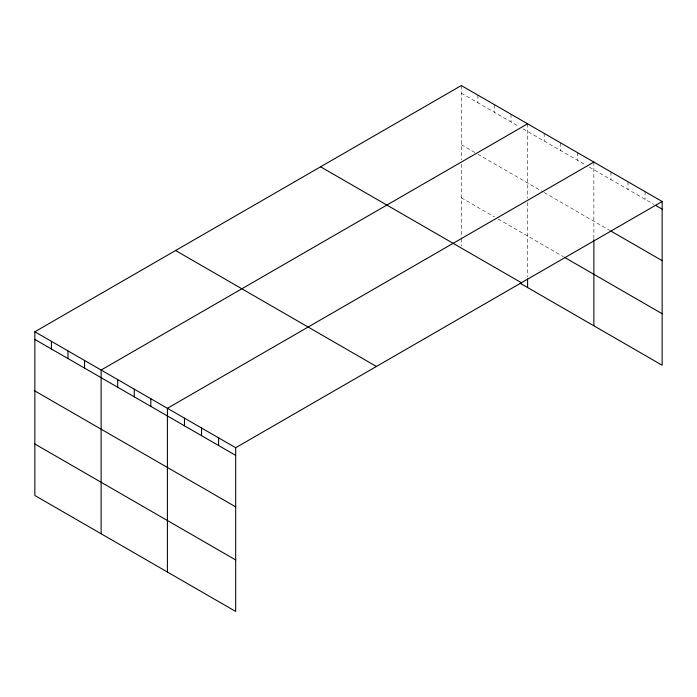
<?xml version="1.0" encoding="UTF-8"?>
<svg xmlns="http://www.w3.org/2000/svg" width="697" height="697" viewBox="0 0 697 697"><rect width="100%" height="100%" fill="white"/><g stroke="black" fill="none" stroke-linecap="round" stroke-linejoin="round"><path stroke-width="0.52" stroke-dasharray="3.48 2.61" d="M461.318 93.206L519.309 126.688M522.994 128.814L585.585 164.954M589.261 167.08L654.065 204.491M461.318 144.715L476.966 153.749M477.889 154.281L543.242 192.006M544.165 192.538L610.938 231.09M461.318 197.774L494.461 216.906M498.137 219.032L563.49 256.766M645.082 191.649L645.082 199.298M628.006 181.786L628.006 189.445M610.938 171.932L610.938 179.591M593.87 162.079L593.87 238.566M577.299 152.512L577.299 160.171M560.728 142.946L560.728 150.604M544.165 133.38L544.165 141.038M527.594 123.813L527.594 198.14M527.594 202.47L527.594 276.814M511.023 114.247L511.023 121.905M494.461 104.681L494.461 112.339M477.889 95.114L477.889 102.773M461.318 85.548L461.318 159.874M461.318 164.204L461.318 237.477M461.318 238.548L461.318 246.058"/><path stroke-width="1.05" d="M34.85 331.772L235.682 447.718L235.682 611.452L34.85 495.497L34.85 331.772L461.318 85.548L662.15 201.503L662.15 365.228L520.232 283.287M527.594 123.813L101.126 370.037L101.126 533.763M593.87 162.079L167.402 408.294L167.402 572.028M235.682 447.718L662.15 201.503M655.86 205.528L662.15 209.152M610.938 231.09L662.15 260.661M564.413 257.298L662.15 313.728M320.585 166.801L521.417 282.755M175.583 250.519L376.415 366.465M34.85 339.43L235.682 455.376M34.85 390.93L235.682 506.876M34.85 443.998L235.682 559.944M593.87 239.646L593.87 325.804M527.594 278.957L527.594 287.539M218.605 437.864L218.605 445.522M201.538 428.01L201.538 435.669M184.47 418.156L184.47 425.806M150.831 398.736L150.831 406.386M134.26 389.17L134.26 396.82M117.688 379.604L117.688 387.253M84.555 360.471L84.555 368.129M67.984 350.905L67.984 358.563M51.421 341.338L51.421 348.997"/></g></svg>
